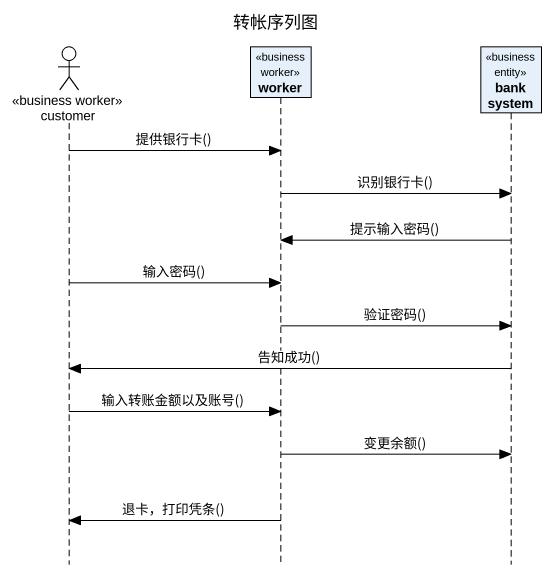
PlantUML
@startuml
title 转帐序列图
hide footbox
actor customer <<business worker>>
participant worker <<business worker>>
participant "bank system" as bank_system <<business entity>>

customer -> worker : 提供银行卡()
worker -> bank_system : 识别银行卡()
bank_system -> worker : 提示输入密码()
customer -> worker : 输入密码()
worker -> bank_system : 验证密码()
bank_system -> customer : 告知成功()
customer -> worker : 输入转账金额以及账号()
worker -> bank_system : 变更余额()
worker -> customer : 退卡，打印凭条()
@enduml
